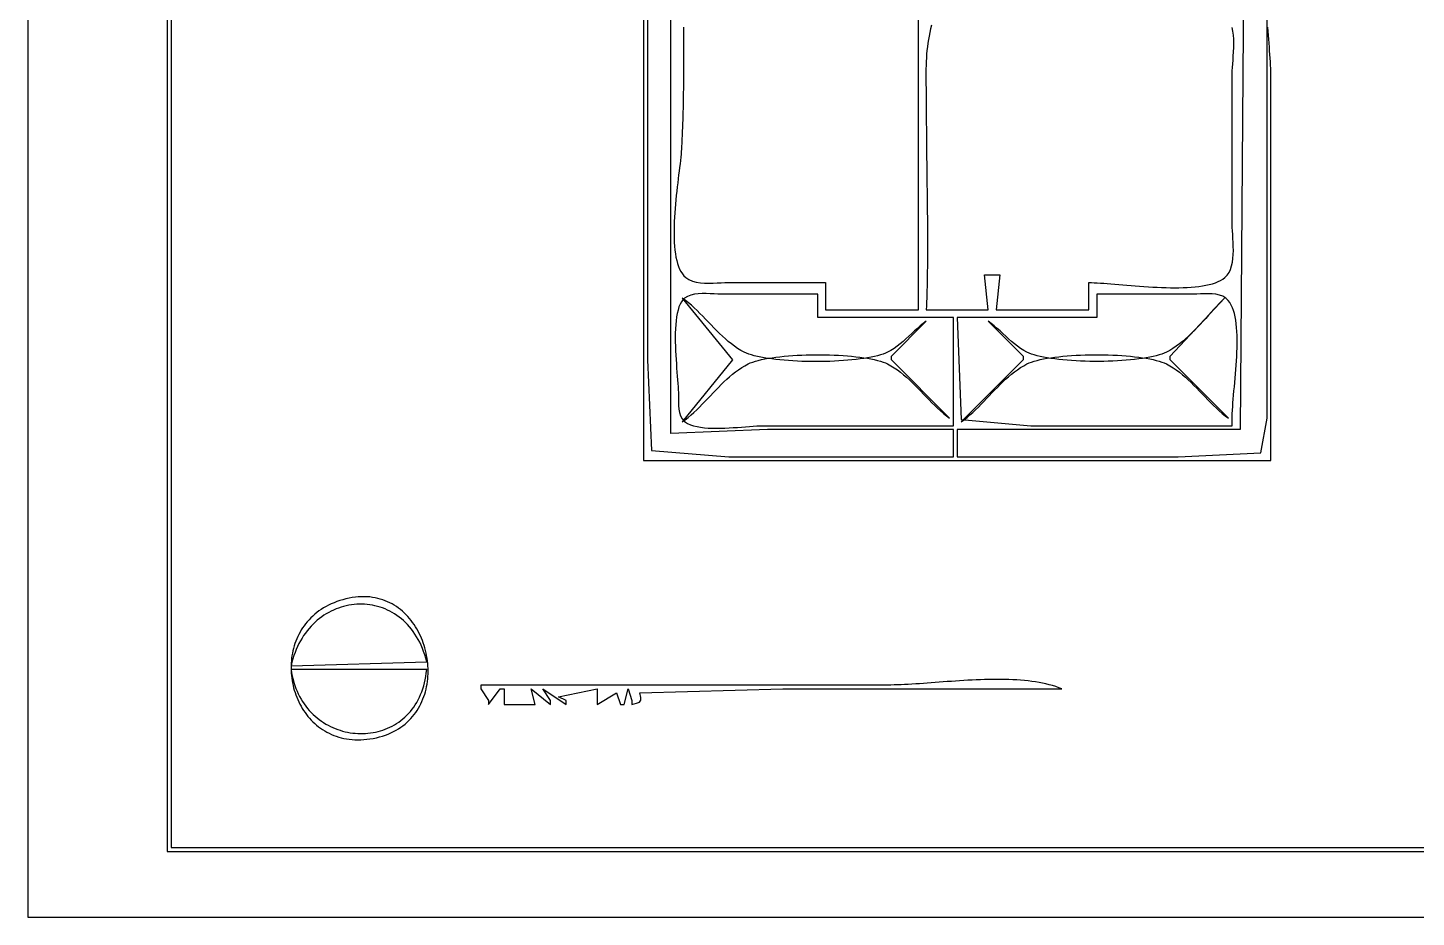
# Model space of a CAD drawing. Header units: metres. Extents: x 0 to 1224, y 0 to 792.
# Drawn here: x 0 to 358.5, y 0 to 229.9 of the extents above; entities that cross this region are included whole.
import ezdxf

# ---------------------------------------------------------------- set-up
doc = ezdxf.new("R2010")
doc.units = ezdxf.units.M

msp = doc.modelspace()

# ---------------------------------------------------------------- linework, layer by layer
for points in [[(0, 792), (0, 0), (1224, 0), (1224, 792), (0, 792)], [(36, 774), (36, 17), (1207, 17), (1207, 774), (36, 774)], [(37, 773), (37, 18), (1206, 18)], [(159, 454), (159, 118), (321, 118), (321, 217), (320.9929, 217.7429), (320.9727, 218.5234), (320.9408, 219.3392), (320.8985, 220.1881), (320.8474, 221.0676), (320.7888, 221.9756), (320.7242, 222.9098), (320.655, 223.8678), (320.5826, 224.8475), (320.5085, 225.8466), (320.434, 226.8627), (320.3607, 227.8936), (320.2898, 228.937), (320.2229, 229.9907)], [(160, 453), (160, 207), (160, 144), (161.0278, 120.6034), (181, 119), (239, 119), (239, 126), (191, 126), (166, 125), (166, 451), (212, 451), (212, 453), (160, 453)], [(318, 255), (314, 252), (313, 126), (240, 126), (240, 119), (297, 119), (318.3966, 120.0278), (320, 129), (320, 154), (320, 255), (318, 255)], [(169.3175, 230.0193), (169.3255, 229.0201), (169.3322, 228.0211), (169.3376, 227.0222), (169.3418, 226.0234), (169.3447, 225.0247), (169.3462, 224.0261), (169.3464, 223.0277), (169.3451, 222.0294), (169.3423, 221.0313), (169.338, 220.0333), (169.3322, 219.0354), (169.3248, 218.0377), (169.3158, 217.0402), (169.3052, 216.0428), (169.2928, 215.0456), (169.2787, 214.0485), (169.2629, 213.0516), (169.2453, 212.0549), (169.2258, 211.0584), (169.2044, 210.0621), (169.1811, 209.0659), (169.1559, 208.07), (169.1287, 207.0742), (169.0994, 206.0786), (169.0681, 205.0833), (169.0347, 204.0881), (168.9991, 203.0932), (168.9614, 202.0985), (168.9214, 201.104), (168.8792, 200.1097), (168.8348, 199.1157), (168.7998, 198.519), (168.7479, 197.8607), (168.681, 197.1445), (168.6006, 196.3742), (168.5086, 195.5536), (168.4067, 194.6864), (168.2966, 193.7765), (168.1802, 192.8276), (168.0591, 191.8434), (167.9352, 190.8278), (167.8101, 189.7846), (167.6856, 188.7174), (167.5635, 187.6302), (167.4455, 186.5266), (167.3334, 185.4104), (167.2289, 184.2854), (167.1337, 183.1554), (167.0497, 182.0242), (166.9785, 180.8955), (166.922, 179.7732), (166.8818, 178.6609), (166.8598, 177.5625), (166.8576, 176.4817), (166.877, 175.4224), (166.9198, 174.3882), (166.9877, 173.383), (167.0825, 172.4106), (167.2059, 171.4747), (167.3597, 170.5791), (167.5456, 169.7275), (167.7654, 168.9238), (168.0208, 168.1717), (168.3136, 167.475), (168.6455, 166.8375), (169.0183, 166.263), (169.4337, 165.7552), (169.8935, 165.3179), (170.7058, 164.7736), (171.62, 164.3791), (172.6146, 164.1125), (173.6677, 163.952), (174.7576, 163.876), (175.8626, 163.8626), (176.9611, 163.8901), (178.0313, 163.9367), (179.0515, 163.9805), (180, 164), (206, 164), (206, 157), (230, 157), (230, 242)], [(233.3551, 230.5051), (233.1097, 229.5769), (232.8925, 228.6474), (232.7019, 227.7159), (232.5364, 226.7821), (232.3943, 225.8456), (232.274, 224.9058), (232.1738, 223.9624), (232.0922, 223.0148), (232.0276, 222.0626), (231.9784, 221.1054), (231.9428, 220.1428), (231.9194, 219.1742), (231.9065, 218.1992), (231.9025, 217.2175), (231.9057, 216.2284), (231.9146, 215.2316), (231.9276, 214.2266), (231.943, 213.213), (231.9592, 212.1904), (231.9746, 211.1582), (231.9876, 210.116), (231.9966, 209.0634), (232, 208), (232.0007, 207.0015), (232.003, 206.0028), (232.0066, 205.0038), (232.0115, 204.0045), (232.0176, 203.0049), (232.0248, 202.005), (232.0331, 201.0049), (232.0422, 200.0046), (232.0522, 199.004), (232.063, 198.0033), (232.0743, 197.0024), (232.0863, 196.0013), (232.0986, 195.0001), (232.1114, 193.9987), (232.1244, 192.9972), (232.1376, 191.9957), (232.1509, 190.994), (232.1643, 189.9923), (232.1775, 188.9905), (232.1905, 187.9886), (232.2033, 186.9868), (232.2156, 185.9849), (232.2276, 184.9831), (232.2389, 183.9813), (232.2497, 182.9795), (232.2597, 181.9778), (232.2688, 180.9762), (232.2771, 179.9746), (232.2843, 178.9732), (232.2904, 177.9718), (232.2953, 176.9706), (232.2989, 175.9696), (232.3012, 174.9687), (232.302, 173.968), (232.3012, 172.9676), (232.2987, 171.9673), (232.2945, 170.9672), (232.2884, 169.9675), (232.2804, 168.9679), (232.2704, 167.9687), (232.2583, 166.9697), (232.2439, 165.9711), (232.2273, 164.9728), (232.2082, 163.9748), (232.1867, 162.9772), (232.1625, 161.98), (232.1357, 160.9831), (232.1062, 159.9867), (232.0737, 158.9907), (232.0384, 157.9951), (232, 157), (248, 157), (247, 166), (251, 166), (250, 157), (274, 157), (274, 164), (274.6632, 163.992), (275.3815, 163.9691), (276.1517, 163.9327), (276.9703, 163.8844), (277.8339, 163.8255), (278.7393, 163.7577), (279.6829, 163.6824), (280.6616, 163.6011), (281.6717, 163.5153), (282.7102, 163.4264), (283.7734, 163.3359), (284.8582, 163.2455), (285.961, 163.1564), (287.0786, 163.0703), (288.2076, 162.9885), (289.3446, 162.9127), (290.4862, 162.8442), (291.6291, 162.7846), (292.7699, 162.7354), (293.9053, 162.698), (295.0318, 162.674), (296.1461, 162.6648), (297.2448, 162.6719), (298.3246, 162.6968), (299.3821, 162.741), (300.4139, 162.8059), (301.4167, 162.8932), (302.3871, 163.0042), (303.3217, 163.1404), (304.2171, 163.3034), (305.0701, 163.4946), (305.8771, 163.7155), (306.635, 163.9676), (307.3401, 164.2524), (307.9894, 164.5714), (308.5792, 164.9261), (309.1064, 165.3179), (309.6987, 165.9177), (310.1783, 166.6241), (310.5558, 167.4227), (310.8418, 168.2992), (311.0469, 169.2394), (311.182, 170.229), (311.2575, 171.2536), (311.2842, 172.2991), (311.2728, 173.3511), (311.2338, 174.3953), (311.1781, 175.4174), (311.1161, 176.4033), (311.0587, 177.3385), (311.0164, 178.2088), (311, 179), (311, 218), (311.0171, 218.7357), (311.0622, 219.5732), (311.1259, 220.4962), (311.1989, 221.4882), (311.2719, 222.533), (311.3355, 223.614), (311.3802, 224.7151), (311.3969, 225.8197), (311.3762, 226.9115), (311.3086, 227.9742), (311.1849, 228.9913), (310.9956, 229.9466)], [(239, 127), (239, 155), (204, 155), (204, 161), (179, 161), (178.1437, 161.0197), (177.2066, 161.0657), (176.2119, 161.118), (175.1832, 161.1563), (174.1437, 161.1608), (173.1168, 161.1113), (172.1259, 160.9877), (171.1945, 160.77), (170.3458, 160.4382), (169.6033, 159.9722), (169.1607, 159.5468), (168.7715, 159.0203), (168.4328, 158.4002), (168.1416, 157.6941), (167.8952, 156.9094), (167.6906, 156.0537), (167.525, 155.1346), (167.3956, 154.1595), (167.2995, 153.1359), (167.2338, 152.0714), (167.1957, 150.9734), (167.1822, 149.8496), (167.1907, 148.7075), (167.2181, 147.5544), (167.2616, 146.3981), (167.3184, 145.2459), (167.3856, 144.1055), (167.4603, 142.9843), (167.5398, 141.8898), (167.621, 140.8297), (167.7012, 139.8113), (167.7776, 138.8422), (167.8471, 137.93), (167.9071, 137.0822), (167.9546, 136.3062), (167.9867, 135.6096), (168.0007, 135), (167.9961, 134.1272), (167.9899, 133.2044), (168.0109, 132.2584), (168.0878, 131.3162), (168.2494, 130.4046), (168.5244, 129.5506), (168.9417, 128.7811), (169.5299, 128.123), (170.3179, 127.6033), (171.0858, 127.2723), (171.9146, 127.0001), (172.7979, 126.7823), (173.7294, 126.6141), (174.7026, 126.4913), (175.7114, 126.4091), (176.7492, 126.3631), (177.8098, 126.3487), (178.8868, 126.3615), (179.9738, 126.397), (181.0646, 126.4505), (182.1527, 126.5175), (183.2318, 126.5937), (184.2955, 126.6743), (185.3376, 126.755), (186.3516, 126.8311), (187.3311, 126.8982), (188.27, 126.9517), (189.1617, 126.9871), (190, 127), (239, 127)], [(169, 160), (181.9444, 144), (169, 128), (169.777, 128.5711), (170.5374, 129.1748), (171.283, 129.8075), (172.0157, 130.4656), (172.7374, 131.1453), (173.45, 131.8432), (174.1555, 132.5555), (174.8555, 133.2788), (175.5522, 134.0093), (176.2472, 134.7434), (176.9426, 135.4775), (177.6402, 136.2081), (178.342, 136.9314), (179.0497, 137.6439), (179.7652, 138.342), (180.4906, 139.022), (181.2276, 139.6803), (181.9781, 140.3133), (182.7441, 140.9174), (183.5274, 141.4889), (184.3299, 142.0243), (185.1534, 142.5199), (186, 142.9722), (186.5535, 143.2238), (187.1769, 143.4614), (187.8663, 143.6851), (188.6176, 143.8948), (189.4268, 144.0905), (190.2899, 144.2723), (191.2029, 144.44), (192.1619, 144.5938), (193.1629, 144.7336), (194.2017, 144.8594), (195.2746, 144.9712), (196.3774, 145.0691), (197.5061, 145.153), (198.6569, 145.2229), (199.8256, 145.2788), (201.0082, 145.3207), (202.2009, 145.3487), (203.3996, 145.3627), (204.6002, 145.3627), (205.7989, 145.3487), (206.9916, 145.3207), (208.1743, 145.2788), (209.343, 145.2229), (210.4937, 145.153), (211.6225, 145.0691), (212.7253, 144.9712), (213.7981, 144.8594), (214.837, 144.7336), (215.8379, 144.5938), (216.7969, 144.44), (217.71, 144.2723), (218.5731, 144.0905), (219.3823, 143.8948), (220.1336, 143.6851), (220.8229, 143.4614), (221.4464, 143.2238), (222, 142.9722), (222.8696, 142.5055), (223.7141, 141.9913), (224.5357, 141.4341), (225.3366, 140.8382), (226.1191, 140.2079), (226.8856, 139.5476), (227.6382, 138.8616), (228.3793, 138.1543), (229.1111, 137.4301), (229.836, 136.6932), (230.5561, 135.9481), (231.2738, 135.1991), (231.9914, 134.4505), (232.7111, 133.7067), (233.4352, 132.972), (234.166, 132.2509), (234.9057, 131.5476), (235.6567, 130.8665), (236.4212, 130.2119), (237.2016, 129.5883), (238, 129), (223, 144), (223, 145), (232, 154), (231.2207, 153.4229), (230.458, 152.8087), (229.7077, 152.1658), (228.9659, 151.5026), (228.2284, 150.8278), (227.4912, 150.1497), (226.7503, 149.4769), (226.0016, 148.818), (225.2411, 148.1813), (224.4647, 147.5754), (223.6684, 147.0089), (222.8482, 146.4901), (222, 146.0277), (221.4507, 145.7778), (220.8326, 145.5415), (220.1495, 145.3186), (219.4052, 145.1092), (218.6035, 144.9134), (217.7484, 144.731), (216.8435, 144.5622), (215.8927, 144.4068), (214.8999, 144.265), (213.8688, 144.1366), (212.8034, 144.0218), (211.7073, 143.9204), (210.5845, 143.8326), (209.4387, 143.7583), (208.2739, 143.6974), (207.0937, 143.6501), (205.902, 143.6163), (204.7028, 143.596), (203.4997, 143.5892), (202.2965, 143.5959), (201.0973, 143.6161), (199.9056, 143.6499), (198.7255, 143.6971), (197.5606, 143.7579), (196.4149, 143.8322), (195.2921, 143.9199), (194.196, 144.0212), (193.1306, 144.1361), (192.0996, 144.2644), (191.1068, 144.4062), (190.1561, 144.5616), (189.2512, 144.7305), (188.3961, 144.9129), (187.5945, 145.1088), (186.8503, 145.3182), (186.1672, 145.5412), (185.5492, 145.7777), (185, 146.0277), (184.1302, 146.4943), (183.2857, 147.0085), (182.4642, 147.5657), (181.6633, 148.1616), (180.8807, 148.7919), (180.1143, 149.4522), (179.3616, 150.1382), (178.6205, 150.8455), (177.8887, 151.5697), (177.1639, 152.3066), (176.4437, 153.0517), (175.726, 153.8008), (175.0084, 154.5494), (174.2887, 155.2932), (173.5646, 156.0278), (172.8339, 156.749), (172.0941, 157.4523), (171.3431, 158.1334), (170.5786, 158.7879), (169.7983, 159.4116), (169, 160)], [(276, 161), (276, 155), (240, 155), (241.0278, 128.6034), (259, 127), (311, 127), (310.9686, 127.7013), (310.9597, 128.4566), (310.9714, 129.2622), (311.0013, 130.1144), (311.0475, 131.0096), (311.1078, 131.9443), (311.18, 132.9147), (311.2622, 133.9172), (311.3522, 134.9483), (311.4479, 136.0043), (311.5472, 137.0816), (311.6479, 138.1765), (311.748, 139.2854), (311.8454, 140.4048), (311.9379, 141.531), (312.0235, 142.6603), (312.1, 143.7891), (312.1653, 144.9139), (312.2174, 146.0309), (312.254, 147.1366), (312.2732, 148.2273), (312.2728, 149.2995), (312.2507, 150.3494), (312.2047, 151.3735), (312.1329, 152.3682), (312.033, 153.3298), (311.903, 154.2546), (311.7407, 155.1392), (311.5441, 155.9798), (311.3111, 156.7728), (311.0395, 157.5146), (310.7272, 158.2016), (310.3721, 158.8301), (309.9722, 159.3966), (309.3387, 160.0132), (308.5746, 160.4667), (307.7069, 160.7803), (306.7625, 160.9771), (305.7685, 161.0801), (304.7519, 161.1127), (303.7397, 161.0978), (302.759, 161.0586), (301.8367, 161.0183), (301, 161), (276, 161)], [(309, 160), (308.323, 159.31), (307.6417, 158.5929), (306.9555, 157.853), (306.2637, 157.0948), (305.566, 156.3225), (304.8616, 155.5406), (304.1502, 154.7534), (303.431, 153.9653), (302.7036, 153.1806), (301.9673, 152.4038), (301.2218, 151.6392), (300.4663, 150.8912), (299.7004, 150.164), (298.9235, 149.4622), (298.135, 148.7901), (297.3344, 148.152), (296.5212, 147.5524), (295.6947, 146.9955), (294.8545, 146.4858), (294, 146.0277), (293.4463, 145.7759), (292.8227, 145.5382), (292.1332, 145.3145), (291.3819, 145.1048), (290.5727, 144.909), (289.7095, 144.7273), (288.7965, 144.5595), (287.8375, 144.4057), (286.8366, 144.2659), (285.7977, 144.1401), (284.7249, 144.0283), (283.6222, 143.9305), (282.4935, 143.8466), (281.3429, 143.7768), (280.1742, 143.7209), (278.9916, 143.679), (277.7991, 143.6511), (276.6005, 143.6371), (275.3999, 143.6372), (274.2014, 143.6512), (273.0088, 143.6792), (271.8262, 143.7212), (270.6575, 143.7771), (269.5069, 143.8471), (268.3782, 143.931), (267.2754, 144.0289), (266.2026, 144.1407), (265.1637, 144.2665), (264.1628, 144.4063), (263.2038, 144.5601), (262.2907, 144.7278), (261.4275, 144.9096), (260.6182, 145.1052), (259.8668, 145.3149), (259.1773, 145.5385), (258.5537, 145.7761), (258, 146.0277), (257.1517, 146.4901), (256.3315, 147.0089), (255.5352, 147.5754), (254.7588, 148.1813), (253.9983, 148.818), (253.2496, 149.4769), (252.5087, 150.1497), (251.7715, 150.8278), (251.034, 151.5026), (250.2921, 152.1658), (249.5419, 152.8087), (248.7791, 153.4229), (248, 154), (257, 145), (257, 144), (241, 128), (241.777, 128.5711), (242.5374, 129.1748), (243.283, 129.8075), (244.0157, 130.4656), (244.7374, 131.1453), (245.45, 131.8432), (246.1555, 132.5555), (246.8555, 133.2788), (247.5522, 134.0093), (248.2472, 134.7434), (248.9426, 135.4775), (249.6402, 136.2081), (250.342, 136.9314), (251.0497, 137.6439), (251.7652, 138.342), (252.4906, 139.022), (253.2276, 139.6803), (253.9781, 140.3133), (254.7441, 140.9174), (255.5274, 141.4889), (256.3299, 142.0243), (257.1534, 142.5199), (258, 142.9722), (258.5535, 143.2238), (259.1769, 143.4614), (259.8663, 143.6851), (260.6176, 143.8948), (261.4268, 144.0905), (262.2899, 144.2723), (263.2029, 144.44), (264.1619, 144.5938), (265.1629, 144.7336), (266.2017, 144.8594), (267.2746, 144.9712), (268.3774, 145.0691), (269.5061, 145.153), (270.6569, 145.2229), (271.8256, 145.2788), (273.0082, 145.3207), (274.2009, 145.3487), (275.3996, 145.3627), (276.6002, 145.3627), (277.7989, 145.3487), (278.9916, 145.3207), (280.1743, 145.2788), (281.343, 145.2229), (282.4937, 145.153), (283.6225, 145.0691), (284.7253, 144.9712), (285.7981, 144.8594), (286.837, 144.7336), (287.8379, 144.5938), (288.7969, 144.44), (289.71, 144.2723), (290.5731, 144.0905), (291.3823, 143.8948), (292.1336, 143.6851), (292.8229, 143.4614), (293.4464, 143.2238), (294, 142.9722), (294.8696, 142.5055), (295.7141, 141.9913), (296.5357, 141.4341), (297.3366, 140.8382), (298.1191, 140.2079), (298.8856, 139.5476), (299.6382, 138.8616), (300.3793, 138.1543), (301.1111, 137.4301), (301.836, 136.6932), (302.5561, 135.9481), (303.2738, 135.1991), (303.9914, 134.4505), (304.7111, 133.7067), (305.4352, 132.972), (306.166, 132.2509), (306.9057, 131.5476), (307.6567, 130.8665), (308.4212, 130.2119), (309.2016, 129.5883), (310, 129), (295, 144), (295, 145), (309, 160)], [(83, 82.456), (82.1651, 82.2698), (81.3558, 82.0588), (80.5717, 81.8236), (79.8127, 81.5649), (79.0788, 81.2834), (78.3698, 80.9797), (77.6855, 80.6547), (77.0258, 80.3089), (76.3906, 79.9432), (75.7797, 79.558), (75.193, 79.1543), (74.6303, 78.7325), (74.0916, 78.2935), (73.5766, 77.838), (73.0853, 77.3665), (72.6174, 76.8799), (72.173, 76.3788), (71.7517, 75.8639), (71.3535, 75.3359), (70.9783, 74.7955), (70.6258, 74.2433), (70.296, 73.6802), (69.9888, 73.1067), (69.7039, 72.5235), (69.4413, 71.9314), (69.2008, 71.331), (68.9823, 70.7231), (68.7856, 70.1083), (68.6106, 69.4874), (68.4572, 68.8609), (68.3251, 68.2296), (68.2144, 67.5943), (68.1248, 66.9555), (68.0562, 66.314), (68.0085, 65.6705), (67.9815, 65.0257), (67.9751, 64.3802), (67.9891, 63.7348), (68.0235, 63.0901), (68.078, 62.4469), (68.1526, 61.8058), (68.247, 61.1675), (68.3612, 60.5328), (68.4951, 59.9022), (68.6484, 59.2766), (68.8211, 58.6565), (69.0129, 58.0427), (69.2239, 57.436), (69.4537, 56.8368), (69.7024, 56.2461), (69.9697, 55.6644), (70.2555, 55.0925), (70.5597, 54.531), (70.8821, 53.9806), (71.2226, 53.4421), (71.5811, 52.9161), (71.9574, 52.4033), (72.3514, 51.9044), (72.7629, 51.4201), (73.1919, 50.9511), (73.6381, 50.4981), (74.1014, 50.0618), (74.5817, 49.6428), (75.0789, 49.2419), (75.5928, 48.8597), (76.1232, 48.497), (76.6701, 48.1545), (77.2333, 47.8327), (77.8127, 47.5325), (78.408, 47.2545), (79.0193, 46.9994), (79.6463, 46.768), (80.2889, 46.5608), (80.947, 46.3786), (81.6204, 46.2221), (82.309, 46.0919), (83.0126, 45.9889), (83.7312, 45.9136), (84.4645, 45.8667), (85.2125, 45.849), (85.975, 45.8611), (86.7518, 45.9037), (87.5428, 45.9776), (88.348, 46.0834), (89.1671, 46.2218), (90, 46.3935), (90.8055, 46.5912), (91.5842, 46.8161), (92.3363, 47.0674), (93.0618, 47.3443), (93.761, 47.6459), (94.4341, 47.9715), (95.0812, 48.3202), (95.7025, 48.6914), (96.2982, 49.0841), (96.8684, 49.4977), (97.4134, 49.9312), (97.9332, 50.3839), (98.428, 50.855), (98.8981, 51.3437), (99.3436, 51.8493), (99.7647, 52.3708), (100.1616, 52.9075), (100.5343, 53.4587), (100.8831, 54.0235), (101.2082, 54.6011), (101.5098, 55.1907), (101.7879, 55.7916), (102.0429, 56.4029), (102.2747, 57.0238), (102.4838, 57.6536), (102.6701, 58.2914), (102.8338, 58.9365), (102.9753, 59.588), (103.0945, 60.2452), (103.1917, 60.9072), (103.2671, 61.5733), (103.3208, 62.2427), (103.3531, 62.9145), (103.364, 63.5881), (103.3537, 64.2624), (103.3225, 64.9369), (103.2705, 65.6107), (103.1978, 66.2829), (103.1047, 66.9528), (102.9913, 67.6197), (102.8577, 68.2826), (102.7043, 68.9408), (102.531, 69.5935), (102.3382, 70.24), (102.1259, 70.8793), (101.8944, 71.5108), (101.6438, 72.1335), (101.3743, 72.7468), (101.086, 73.3499), (100.7792, 73.9418), (100.454, 74.5219), (100.1106, 75.0894), (99.7491, 75.6433), (99.3697, 76.183), (98.9727, 76.7077), (98.5581, 77.2165), (98.1261, 77.7087), (97.677, 78.1834), (97.2108, 78.6399), (96.7279, 79.0773), (96.2282, 79.4949), (95.712, 79.8919), (95.1796, 80.2675), (94.6309, 80.6208), (94.0663, 80.9511), (93.4859, 81.2576), (92.8899, 81.5395), (92.2783, 81.796), (91.6515, 82.0263), (91.0096, 82.2296), (90.3527, 82.4051), (89.6811, 82.552), (88.9949, 82.6695), (88.2942, 82.7568), (87.5792, 82.8132), (86.8502, 82.8377), (86.1073, 82.8297), (85.3507, 82.7883), (84.5804, 82.7128), (83.7968, 82.6022), (83, 82.456)], [(68, 65), (103, 66), (102.763, 66.9165), (102.4992, 67.8032), (102.2095, 68.6601), (101.8947, 69.4874), (101.5556, 70.285), (101.193, 71.0531), (100.8079, 71.7918), (100.401, 72.5011), (99.9731, 73.1811), (99.5252, 73.8318), (99.058, 74.4534), (98.5724, 75.0459), (98.0692, 75.6094), (97.5493, 76.144), (97.0135, 76.6497), (96.4626, 77.1266), (95.8975, 77.5748), (95.319, 77.9943), (94.7279, 78.3853), (94.1251, 78.7477), (93.5114, 79.0818), (92.8877, 79.3875), (92.2548, 79.6649), (91.6135, 79.9141), (90.9647, 80.1352), (90.3092, 80.3283), (89.6478, 80.4933), (88.9814, 80.6305), (88.3108, 80.7398), (87.6369, 80.8214), (86.9605, 80.8753), (86.2824, 80.9015), (85.6034, 80.9003), (84.9245, 80.8716), (84.2464, 80.8154), (83.5699, 80.732), (82.896, 80.6213), (82.2255, 80.4835), (81.5591, 80.3186), (80.8977, 80.1266), (80.2423, 79.9077), (79.5935, 79.6619), (78.9522, 79.3894), (78.3193, 79.0901), (77.6957, 78.7641), (77.0821, 78.4116), (76.4793, 78.0326), (75.8883, 77.6271), (75.3099, 77.1953), (74.7448, 76.7372), (74.194, 76.2529), (73.6583, 75.7425), (73.1384, 75.206), (72.6353, 74.6435), (72.1498, 74.0551), (71.6827, 73.4409), (71.2349, 72.8009), (70.8072, 72.1352), (70.4004, 71.4438), (70.0153, 70.727), (69.6529, 69.9847), (69.3139, 69.2169), (68.9992, 68.4239), (68.7096, 67.6056), (68.446, 66.7621), (68.2092, 65.8936), (68, 65)], [(68, 64), (68.1352, 63.1346), (68.2993, 62.2921), (68.4915, 61.4725), (68.7109, 60.6757), (68.9566, 59.9019), (69.228, 59.151), (69.5241, 58.4232), (69.8442, 57.7184), (70.1874, 57.0367), (70.5529, 56.3781), (70.94, 55.7426), (71.3477, 55.1304), (71.7752, 54.5413), (72.2219, 53.9756), (72.6867, 53.4331), (73.169, 52.914), (73.6679, 52.4182), (74.1826, 51.9459), (74.7122, 51.497), (75.256, 51.0716), (75.8132, 50.6698), (76.3828, 50.2914), (76.9641, 49.9367), (77.5564, 49.6056), (78.1587, 49.2982), (78.7702, 49.0145), (79.3902, 48.7546), (80.0178, 48.5184), (80.6522, 48.306), (81.2926, 48.1175), (81.9382, 47.9529), (82.5881, 47.8122), (83.2416, 47.6955), (83.8978, 47.6028), (84.5558, 47.5341), (85.215, 47.4895), (85.8744, 47.469), (86.5333, 47.4727), (87.1908, 47.5005), (87.8462, 47.5526), (88.4985, 47.6289), (89.147, 47.7296), (89.7909, 47.8545), (90.4294, 48.0039), (91.0616, 48.1776), (91.6867, 48.3758), (92.3039, 48.5985), (92.9124, 48.8457), (93.5114, 49.1175), (94.1, 49.4138), (94.6775, 49.7348), (95.243, 50.0804), (95.7956, 50.4508), (96.3347, 50.8459), (96.8594, 51.2657), (97.3688, 51.7104), (97.8621, 52.1799), (98.3386, 52.6744), (98.7973, 53.1937), (99.2376, 53.738), (99.6585, 54.3073), (100.0593, 54.9016), (100.4391, 55.5211), (100.7971, 56.1656), (101.1325, 56.8353), (101.4446, 57.5301), (101.7324, 58.2502), (101.9951, 58.9955), (102.232, 59.7661), (102.4422, 60.5621), (102.6249, 61.3834), (102.7793, 62.2301), (102.9046, 63.1023), (103, 64), (68, 64)], [(117, 60), (117, 59), (119, 56), (119, 55), (122, 59), (123, 59), (123, 55), (131, 55), (130, 59), (135, 55), (135, 56), (133, 59), (139, 55), (139, 56), (137, 57), (147, 59), (147, 55), (152, 58), (153, 55), (154, 55), (155, 59), (156, 56), (156, 55), (157.2135, 55.2789), (157.9386, 55.5874), (158.257, 56.0565), (158.2502, 56.817), (158, 58), (195, 59), (267, 59), (266.2249, 59.3076), (265.4257, 59.591), (264.6033, 59.8511), (263.7589, 60.0884), (262.8934, 60.304), (262.0079, 60.4984), (261.1033, 60.6726), (260.1808, 60.8272), (259.2414, 60.9632), (258.286, 61.0812), (257.3158, 61.1821), (256.3318, 61.2665), (255.3349, 61.3355), (254.3262, 61.3896), (253.3068, 61.4297), (252.2777, 61.4565), (251.2399, 61.471), (250.1944, 61.4737), (249.1423, 61.4656), (248.0846, 61.4474), (247.0224, 61.4199), (245.9566, 61.3838), (244.8883, 61.34), (243.8186, 61.2893), (242.7484, 61.2324), (241.6788, 61.1701), (240.6108, 61.1032), (239.5455, 61.0324), (238.4839, 60.9587), (237.427, 60.8827), (236.3759, 60.8052), (235.3315, 60.727), (234.2949, 60.6489), (233.2672, 60.5717), (232.2494, 60.4962), (231.2425, 60.4232), (230.2475, 60.3533), (229.2655, 60.2875), (228.2974, 60.2265), (227.3445, 60.1711), (226.4075, 60.1221), (225.4877, 60.0802), (224.586, 60.0463), (223.7034, 60.0211), (222.8411, 60.0054), (222, 60), (117, 60)]]:
    msp.add_lwpolyline(points)

doc.saveas('drawing.dxf')
